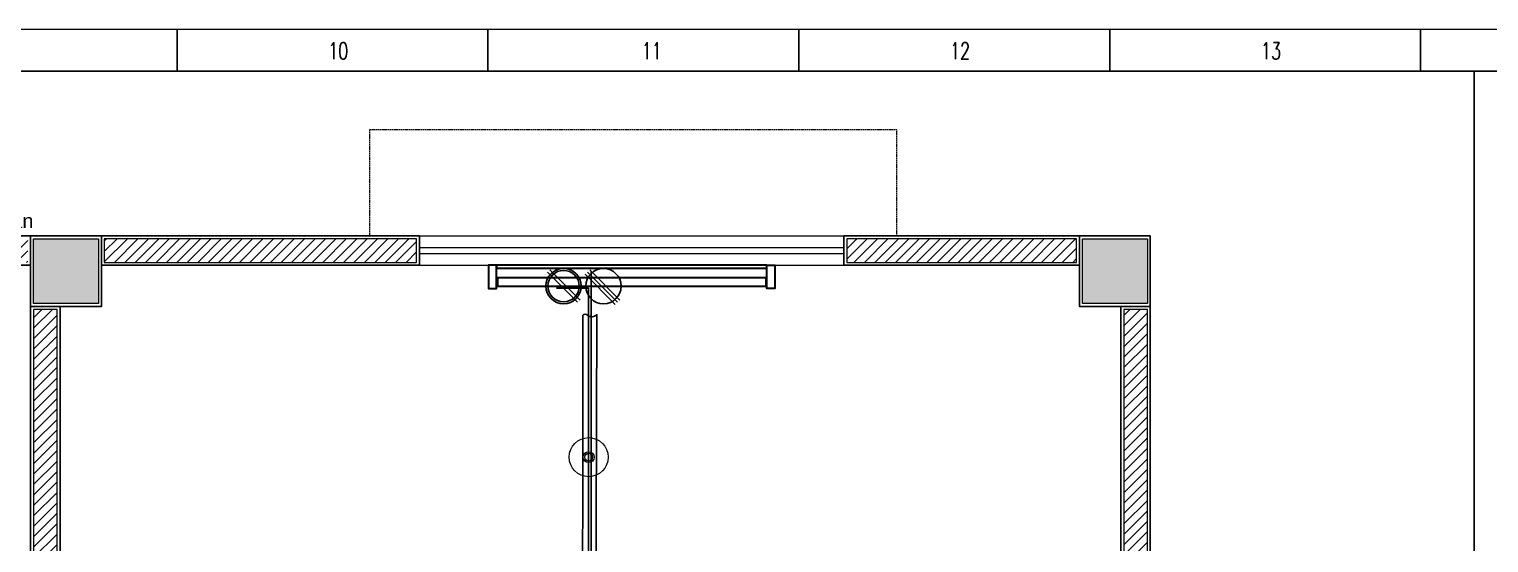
# Model space of a CAD drawing. Header units: inches. Extents: x 67 to 2134, y 4 to 641.
# Drawn here: x 517.1 to 764.8, y 513.7 to 600.8 of the extents above; entities that cross this region are included whole.
import ezdxf

# ---------------------------------------------------------------- set-up
doc = ezdxf.new("R2010")
doc.units = ezdxf.units.IN
doc.header["$MEASUREMENT"] = 0
doc.linetypes.add('DASH', pattern=[0.35, 0.25, -0.1])
for name, color, linetype in [('Cables', 7, 'Continuous'), ('COLLUM', 1, 'Continuous'), ('Sockets', 7, 'Continuous'), ('TEG BORDER', 7, 'Continuous'), ('wall 05', 252, 'Continuous')]:
    doc.layers.add(name, color=color, linetype=linetype)
for name, color, linetype, lineweight in [('E-WTL-Wall-Tube-Light', 7, 'Continuous', 30), ('Glass', 5, 'Continuous', 9), ('Hatch', 252, 'Continuous', 5), ('Sunshed', 5, 'Continuous', 15), ('WINDOW', 140, 'Continuous', 9)]:
    doc.layers.add(name, color=color, linetype=linetype, lineweight=lineweight)
doc.styles.get("Standard").update_dxf_attribs({"font": 'arial.ttf'})
doc.styles.add('TEG BORDER', font='txt_qlt.shx', dxfattribs={"width": 0.7, "bigfont": 'hztxt.shx'})

# ---------------------------------------------------------------- blocks, each defined once
blk = doc.blocks.new('252 BORDER A2')
for p, q in [((334.12, 420), (334.12, 415)), ((371.25, 420), (371.25, 415)), ((408.37, 420), (408.37, 415)), ((445.5, 420), (445.5, 415)), ((482.62, 420), (482.62, 415))]:
    blk.add_line(p, q)
at = {"linetype": 'Continuous'}
blk.add_line((489, 415), (5, 415), dxfattribs=at)
at = {"color": 5, "lineweight": 15}
blk.add_lwpolyline([(0, 420), (594, 420), (594, 0), (0, 0)], close=True, dxfattribs=at)
blk.add_lwpolyline([(5, 415), (589, 415), (589, 5), (5, 5)], close=True)
at = {"layer": 'TEG BORDER'}
blk.add_line((489, 116), (489, 415), dxfattribs=at)
at = {"char_height": 2, "width": 2, "attachment_point": 1, "style": 'TEG BORDER'}
for s, insert in [('\\pi2.2204e-016;10', (352.17, 418.41)), ('\\pi0.3;11', (389.3, 418.41)), ('\\pi2.2204e-016;12', (426.42, 418.41)), ('\\pi2.2204e-016;13', (463.55, 418.41))]:
    blk.add_mtext(s, dxfattribs=dict(at, insert=insert))
blk = doc.blocks.new('A$C63C712C3')
at = {"ltscale": 2}
for p, q in [((39.8, 42), (33.8, 42)), ((39.8, 15.9), (33.8, 15.9)), ((1230.6, 42), (1236.6, 42)), ((1230.6, 15.9), (1236.6, 15.9))]:
    blk.add_line(p, q, dxfattribs=at)
for points in [[(35.5, 102.6), (0, 102.6), (0, 0), (35.5, 0)], [(35.5, 102.6), (1235.5, 102.6), (1235.5, 90.2), (35.5, 90.2)], [(1235.5, 102.6), (1270.9, 102.6), (1270.9, 0), (1235.5, 0)], [(39.8, 47.6), (1230.6, 47.6), (1230.6, 10.1), (39.8, 10.1)]]:
    blk.add_lwpolyline(points, close=True, dxfattribs=at)

msp = doc.modelspace()

# ---------------------------------------------------------------- hatches: boundary and pattern name
at = {"layer": 'Hatch', "lineweight": 0}
h = msp.add_hatch(dxfattribs=at)
h.set_pattern_fill('ANSI31', color=256, scale=10, style=0)
h.set_pattern_definition([(45, (-412538.1924, -240313.7822), (-0.8838834765, 0.8838834765), [])])
h.paths.add_polyline_path([(344.82, 335.29), (119.82, 335.29), (119.82, 331.29), (344.82, 331.29)])
h.paths.add_polyline_path([(111.82, 445.29), (107.82, 445.29), (107.82, 408.29), (111.82, 408.29), (279.82, 408.29), (279.82, 412.29), (111.82, 412.29)])
h.paths.add_polyline_path([(111.82, 338.29), (111.82, 336.29)])
h.paths.add_polyline_path([(111.82, 323.29), (107.82, 323.29), (107.82, 300.29), (111.82, 300.29)])
h.paths.add_polyline_path([(409.82, 481.29), (356.82, 481.29), (356.82, 553.29), (352.82, 553.29), (352.82, 481.29), (279.82, 481.29), (279.82, 530.29), (275.82, 530.29), (275.82, 458.29), (279.82, 458.29), (279.82, 477.29), (409.82, 477.29)])
h.paths.add_polyline_path([(465.82, 565.29), (414.32, 565.29), (414.32, 561.29), (440.82, 561.29), (440.82, 477.29), (486.82, 477.29), (486.82, 481.29), (444.82, 481.29), (444.82, 561.29), (465.82, 561.29)])
h.paths.add_polyline_path([(706.82, 431.79), (702.82, 431.79), (702.82, 380.29), (517.82, 380.29), (517.82, 336.29), (521.82, 336.29), (521.82, 376.29), (702.82, 376.29), (702.82, 336.29), (706.82, 336.29)])
h.paths.add_polyline_path([(582.82, 565.29), (529.82, 565.29), (529.82, 561.29), (582.82, 561.29)])
h.paths.add_polyline_path([(383.32, 565.29), (357.82, 565.29), (357.82, 561.29), (383.32, 561.29)])
h.paths.add_polyline_path([(297.32, 565.29), (235.3, 565.29), (235.3, 561.29), (297.32, 561.29)])
h.paths.add_polyline_path([(344.82, 565.29), (328.32, 565.29), (328.32, 561.29), (344.82, 561.29)])
h.paths.add_polyline_path([(706.82, 553.29), (702.82, 553.29), (702.82, 504.79), (706.82, 504.79)])
h.paths.add_polyline_path([(694.82, 561.29), (694.82, 565.29), (655.82, 565.29), (655.82, 561.29)])
h.paths.add_polyline_path([(111.82, 553.29), (107.82, 553.29), (107.82, 518.29), (111.82, 518.29)])
h.paths.add_polyline_path([(119.82, 565.29), (119.82, 561.29), (162.3, 561.29), (162.3, 565.29)])
h = msp.add_hatch(dxfattribs=at)
h.set_pattern_fill('ANSI31', color=256, scale=10, style=0)
h.set_pattern_definition([(45, (-146157.9666, -171235.0464), (-0.8838834765, 0.8838834765), [])])
h.paths.add_polyline_path([(521.82, 553.29), (517.82, 553.29), (517.82, 426.29), (521.82, 426.29)])
h.paths.add_polyline_path([(516.82, 561.29), (516.82, 565.29), (496.82, 565.29), (496.82, 561.29)])
at = {"layer": 'Hatch'}
h = msp.add_hatch(dxfattribs=at)
h.set_pattern_fill('AR-CONC', color=256, scale=0.75, style=0)
h.set_pattern_definition([(50, (-412538.1924, -240313.782), (5.37945137, -0.470641012), [0.5625, -6.1875]), (355, (-412538.1924, -240313.782), (-1.040635, 5.641441), [0.45, -4.95]), (100.4514, (-412537.744, -240313.8214), (4.338820363, 5.170796565), [0.478051425, -5.25856584]), (46.1842, (-412538.1924, -240312.282), (8.004307865, -1.24139261), [0.84375, -9.28125]), (96.6356, (-412537.525, -240312.386), (7.00997029, 7.30588403), [0.71707716, -7.8878475]), (351.1842, (-412538.192, -240312.282), (7.00996459, 7.3058895), [0.675, -7.425]), (21, (-412537.4424, -240312.657), (4.47680289, -3.01964168), [0.5625, -6.1875]), (326, (-412537.4424, -240312.657), (1.82486499, 5.43862534), [0.45, -4.95]), (71.4514, (-412537.0693, -240312.909), (6.301669714, 2.418978725), [0.478051425, -5.25856584]), (37.5, (-412538.1924, -240313.7822), (0.091198915, 2.496703904), [0, -4.89, 0, -5.025, 0, -4.96875]), (7.5, (-412538.1924, -240313.7822), (1.973021531, 2.958087839), [0, -2.865, 0, -4.7775, 0, -1.89375]), (327.5, (-412539.8649, -240313.7822), (4.003668271, -0.169161538), [0, -1.875, 0, -5.85, 0, -7.7625]), (317.5, (-412540.615, -240313.7822), (4.37389627, 0.750787367), [0, -2.4375, 0, -3.885, 0, -5.5125])])
h.paths.add_polyline_path([(517.82, 565.29), (528.82, 565.29), (528.82, 554.29), (517.82, 554.29)])
h.paths.add_polyline_path([(695.82, 565.29), (706.82, 565.29), (706.82, 554.29), (695.82, 554.29)])

# ---------------------------------------------------------------- linework, layer by layer
msp.add_lwpolyline([(611, 552.31, -0.56347), (611.79, 552.31, 0.368601), (613.4, 552.4), (613.2, 479.86, -0.456322), (611.79, 479.87, 0.605884), (610.97, 479.87)], format="xyb", close=True)
at = {"color": 190, "lineweight": 20}
for radius in [3.31, 0.927, 0.662]:
    msp.add_circle((612.01, 528.25), radius, dxfattribs=at)
at = {"layer": 'Cables', "color": 3}
msp.add_line((612.41, 471.01), (612.41, 559.8), dxfattribs=at)
at = {"layer": 'Cables', "color": 1}
for p, q in [((612.01, 556.93), (606.53, 556.93)), ((612.01, 471.27), (612.01, 556.93))]:
    msp.add_line(p, q, dxfattribs=at)
at = {"layer": 'COLLUM'}
for points in [[(517.32, 565.79), (529.32, 565.79), (529.32, 553.79), (517.32, 553.79)], [(695.32, 565.79), (707.32, 565.79), (707.32, 553.79), (695.32, 553.79)]]:
    msp.add_lwpolyline(points, close=True, dxfattribs=at)
at = {"layer": 'Glass', "ltscale": 10}
for points in [[(583.32, 563.79), (655.32, 563.79)], [(583.32, 562.79), (655.32, 562.79)]]:
    msp.add_lwpolyline(points, dxfattribs=at)
at = {"layer": 'Hatch'}
for points in [[(517.82, 565.29), (528.82, 565.29), (528.82, 554.29), (517.82, 554.29)], [(695.82, 565.29), (706.82, 565.29), (706.82, 554.29), (695.82, 554.29)]]:
    msp.add_lwpolyline(points, close=True, dxfattribs=at)
at = {"layer": 'Hatch', "lineweight": 0}
for points in [[(582.82, 565.29), (529.82, 565.29), (529.82, 561.29), (582.82, 561.29)], [(694.82, 565.29), (655.82, 565.29), (655.82, 561.29), (694.82, 561.29)], [(521.82, 553.29), (517.82, 553.29), (517.82, 426.29), (521.82, 426.29)], [(706.82, 553.29), (702.82, 553.29), (702.82, 504.29), (706.82, 504.29)]]:
    msp.add_lwpolyline(points, close=True, dxfattribs=at)
at = {"layer": 'Sockets', "color": 3}
for p, q in [((605.45, 560), (610.55, 554.9)), ((605.04, 559.63), (610.14, 554.53))]:
    msp.add_line(p, q, dxfattribs=at)
at = {"layer": 'Sockets', "color": 5}
for p, q in [((612.22, 560), (617.32, 554.9)), ((611.4, 559.27), (616.5, 554.17)), ((611.81, 559.63), (616.91, 554.53))]:
    msp.add_line(p, q, dxfattribs=at)
at = {"layer": 'Sockets', "color": 3}
for radius in [2.99, 2.67]:
    msp.add_circle((607.75, 557.26), radius, dxfattribs=at)
at = {"layer": 'Sockets', "color": 5}
msp.add_circle((614.53, 557.26), 2.99, dxfattribs=at)
at = {"layer": 'Sunshed', "linetype": 'DASH'}
msp.add_lwpolyline([(655.32, 565.79), (664.32, 565.79), (664.32, 583.79), (574.82, 583.79), (574.82, 583.79), (574.82, 565.79), (583.32, 565.79)], dxfattribs=at)
at = {"layer": 'wall 05'}
for points in [[(517.32, 565.79), (496.32, 565.79), (496.32, 560.79), (517.32, 560.79)], [(583.32, 565.79), (529.32, 565.79), (529.32, 560.79), (583.32, 560.79)], [(695.32, 565.79), (655.32, 565.79), (655.32, 560.79), (695.32, 560.79)], [(522.32, 553.79), (517.32, 553.79), (517.32, 425.79), (522.32, 425.79)], [(707.32, 553.79), (702.32, 553.79), (702.32, 503.79), (707.32, 503.79)]]:
    msp.add_lwpolyline(points, close=True, dxfattribs=at)
at = {"layer": 'WINDOW', "linetype": 'Continuous', "ltscale": 10}
for points in [[(583.32, 565.79), (655.32, 565.79)], [(583.32, 560.79), (655.32, 560.79)]]:
    msp.add_lwpolyline(points, dxfattribs=at)

# ---------------------------------------------------------------- block references
at = {"xscale": 1.4211126, "yscale": 1.4211126, "zscale": 1.4211126}
msp.add_blockref('252 BORDER A2', (67.34, 3.98), dxfattribs=at)
at = {"layer": 'E-WTL-Wall-Tube-Light', "lineweight": 0, "xscale": -0.03825770519629215, "yscale": 0.03825770520678021, "zscale": 0.03825770521002791}
msp.add_blockref('A$C63C712C3', (643.63, 556.87), dxfattribs=at)

# ---------------------------------------------------------------- texts
msp.add_text('Exhaust Fan', height=2.3967).set_placement((498.99, 567.12))

doc.saveas('drawing.dxf')
